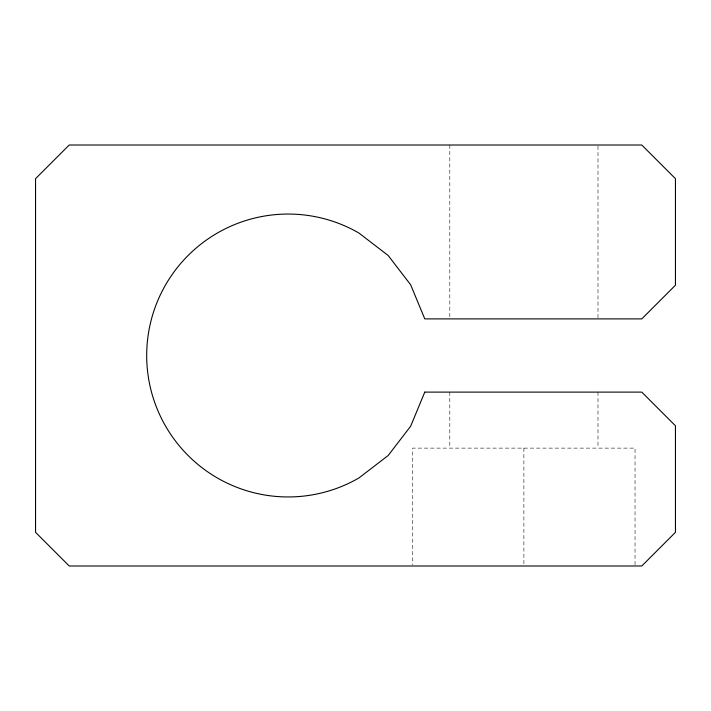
<?xml version="1.0" encoding="UTF-8"?>
<svg xmlns="http://www.w3.org/2000/svg" width="711" height="711" viewBox="0 0 711 711"><rect width="100%" height="100%" fill="white"/><g stroke="black" fill="none" stroke-linecap="round" stroke-linejoin="round"><path stroke-width="0.53" stroke-dasharray="3.56 2.67" d="M635.039 564.889L635.039 448.117L412.753 448.117L412.753 564.889M597.987 146.111L597.987 317.781M597.987 392.108L597.987 448.117M523.891 448.117L523.891 564.889M449.805 145.008L449.805 317.781M449.805 392.108L449.805 448.117"/><path stroke-width="1.07" d="M424.778 392.108L410.647 426.227L388.162 455.52L358.868 477.996A141.453 141.453 0 0 1 146.688 355.5A141.453 141.453 0 0 1 358.868 233.004L388.162 255.48L410.647 284.773L424.778 318.892L641.775 318.892L675.45 285.209L675.45 178.683L641.775 145.008L69.225 145.008L35.55 178.683L35.55 532.317L69.225 565.992L641.775 565.992L675.45 532.317L675.45 425.791L641.775 392.108L424.778 392.108"/></g></svg>
